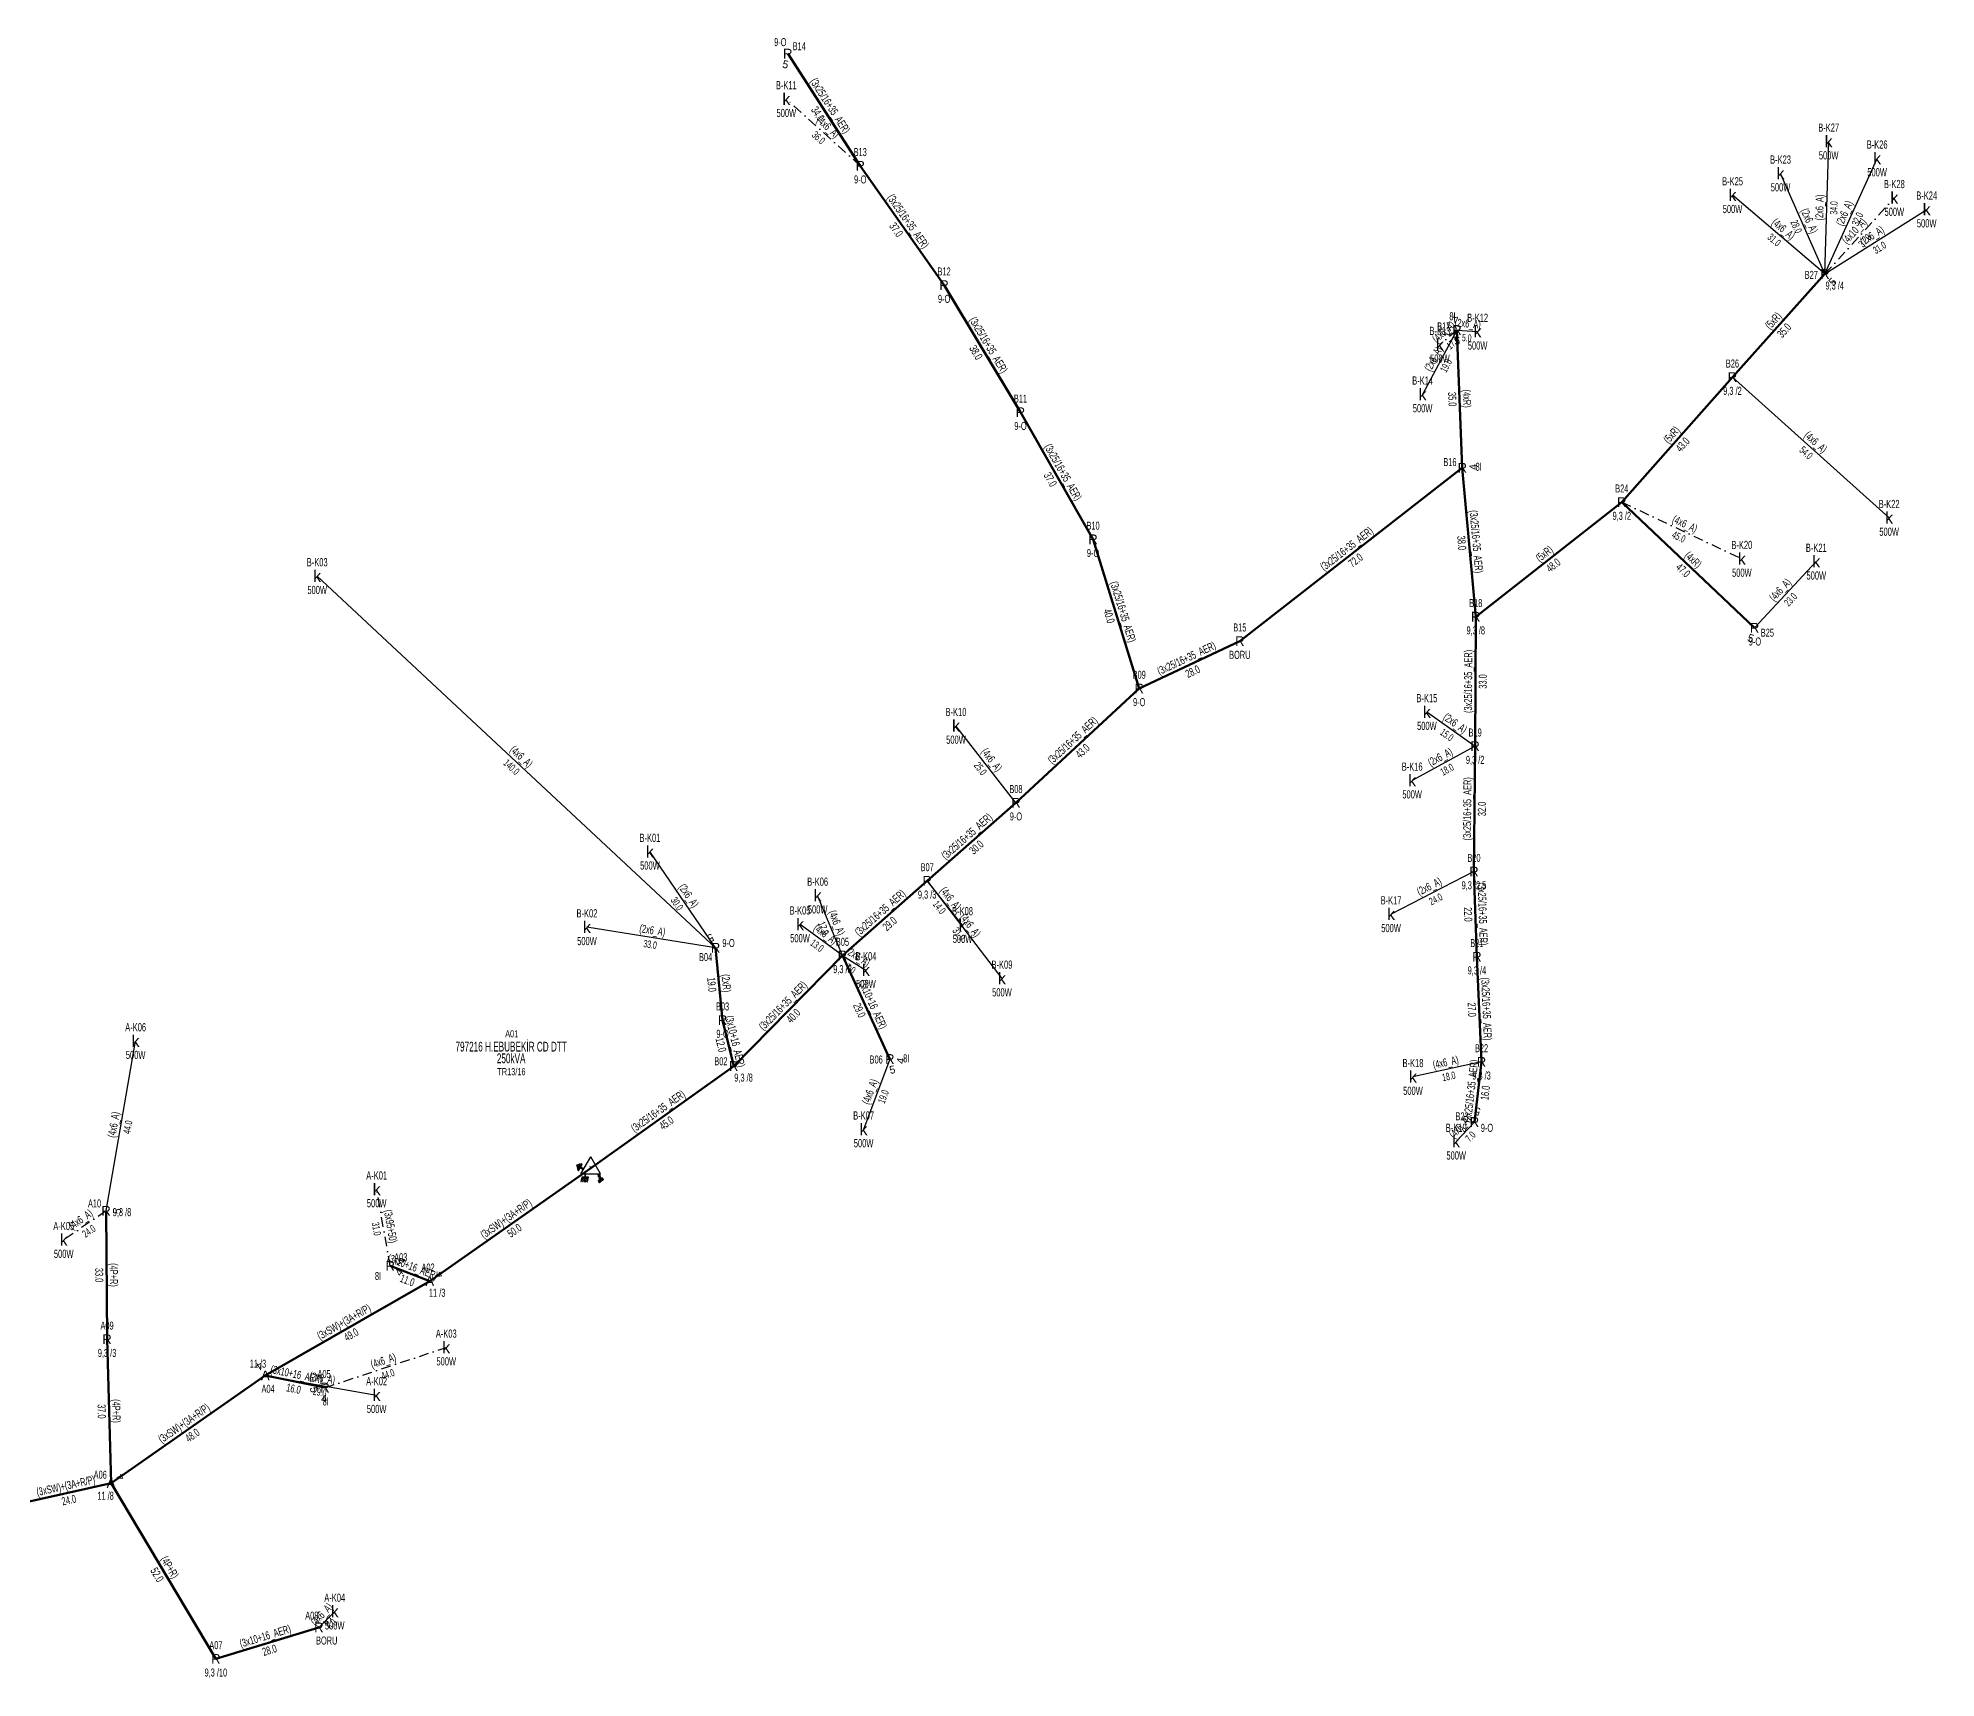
# Model space of a CAD drawing. Header units: millimetres. Extents: x 563565 to 566167, y 4094172 to 4096697.
# Drawn here: x 565681 to 566167.3, y 4095498.7 to 4095918.6 of the extents above; entities that cross this region are included whole.
import ezdxf
from ezdxf.enums import TextEntityAlignment as Align

# ---------------------------------------------------------------- set-up
doc = ezdxf.new("R2010")
doc.units = ezdxf.units.MM
doc.linetypes.add('DASHDOT', pattern=[5, 2.5, -1.25, 0, -1.25])
for name, color, linetype, lineweight in [('DIREK_AG_MEVCUT', 120, 'Continuous', 25), ('DIREK_OG_MEVCUT', 16, 'Continuous', 25), ('HAT_ABONE_HAVAI_MEVCUT', 56, 'Continuous', 30), ('HAT_ABONE_YERALTI_MEVCUT', 56, 'DASHDOT', 30), ('HAT_AG_HAVAI_MEVCUT', 126, 'Continuous', 50), ('HAT_AG_YERALTI_MEVCUT', 126, 'DASHDOT', 50), ('HAT_OG_HAVAI_MEVCUT', 48, 'Continuous', 70), ('KOFRE_ABONE_MEVCUT', 6, 'Continuous', 25), ('TRAFO_MEVCUT', 5, 'Continuous', 30), ('TRAFO_TADILAT_BYSK', 5, 'Continuous', 30)]:
    doc.layers.add(name, color=color, linetype=linetype, lineweight=lineweight)
doc.styles.add('Direk', font='B_CAD')
doc.styles.get("Standard").update_dxf_attribs({"font": 'Arial'})

# ---------------------------------------------------------------- blocks, each defined once
blk = doc.blocks.new('MEV_DIREK')
h = blk.add_hatch(color=32)
h.paths.add_polyline_path([(-2.14, 0.97), (-2.35, 1.09), (-3.31, -0.55), (-3.09, -0.67), (-2.67, 0.06), (-1.89, -0.39), (-1.79, -0.22), (-2.56, 0.23)])
h.paths.add_polyline_path([(-3.46, -0.17), (-3.33, -0.25), (-2.61, 0.99), (-2.74, 1.06)])
h.paths.add_polyline_path([(-3.54, 0.29), (-3.41, 0.22), (-3.05, 0.82), (-3.18, 0.9)])
h.paths.add_polyline_path([(-3.58, 0.81), (-3.66, 0.68), (-3.53, 0.61), (-3.45, 0.74)])
h.paths.add_polyline_path([(-1.51, -2.34), (-2.26, -2.33), (-2.52, -3.47), (-2.42, -3.47), (-2.21, -2.53), (-1.91, -2.54), (-2.12, -3.47), (-2.02, -3.47), (-1.81, -2.54), (-1.51, -2.54), (-1.72, -3.47), (-1.62, -3.48), (-1.41, -2.54), (-1.11, -2.54), (-1.32, -3.48), (-1.22, -3.48), (-1.01, -2.54), (-0.71, -2.55), (-0.92, -3.48), (-0.82, -3.48), (-0.56, -2.35), (-1.31, -2.34), (-1.31, -1.44), (-1.51, -1.44)])
at = {"layer": 'TRAFO_MEVCUT'}
for points in [[(2.35, -1.57), (2.12, -1.92), (2.08, -1.44), (1.94, -1.44), (2.01, -2.32), (2.25, -1.96), (2.31, -2.67), (2.1, -2.67), (2.39, -2.87), (2.4, -2.86), (2.64, -2.49), (2.45, -2.63)], [(2.35, -1.57), (2.12, -1.92), (2.08, -1.44), (1.94, -1.44), (2.01, -2.32), (2.25, -1.96), (2.31, -2.67), (2.1, -2.67), (2.39, -2.87), (1.98, -3.19), (2.2, -3.79), (2.26, -3.74), (2.08, -3.26), (2.26, -3.13), (2.44, -3.6), (2.49, -3.56), (2.32, -3.08), (2.49, -2.94), (2.67, -3.42), (2.73, -3.38), (2.55, -2.9), (2.73, -2.76), (2.91, -3.24), (2.97, -3.2), (2.79, -2.72), (2.97, -2.58), (3.15, -3.06), (3.21, -3.01), (2.98, -2.42), (2.4, -2.86), (2.64, -2.49), (2.45, -2.63)], [(2.97, -2.58), (3.15, -3.06), (3.21, -3.01), (2.98, -2.42), (2.4, -2.86), (2.64, -2.49), (2.45, -2.63), (2.35, -1.57), (2.12, -1.92), (2.08, -1.44), (1.94, -1.44), (2.01, -2.32), (2.25, -1.96), (2.31, -2.67), (2.1, -2.67), (2.39, -2.87), (1.98, -3.19), (2.2, -3.79), (2.26, -3.74), (2.08, -3.26), (2.26, -3.13), (2.44, -3.6), (2.49, -3.56), (2.32, -3.08), (2.49, -2.94), (2.67, -3.42), (2.73, -3.38), (2.55, -2.9), (2.73, -2.76), (2.91, -3.24), (2.97, -3.2), (2.79, -2.72)]]:
    blk.add_hatch(color=32, dxfattribs=at).paths.add_polyline_path(points)
at = {"layer": 'TRAFO_MEVCUT', "linetype": 'Continuous'}
for p, q in [((-2.5, -1.44), (0, 2.89)), ((2.5, -1.44), (0, 2.89)), ((-2.5, -1.44), (2.5, -1.44))]:
    blk.add_line(p, q, dxfattribs=at)
at = {"layer": 'TRAFO_MEVCUT', "color": 32, "flags": 128}
blk.add_lwpolyline([(1.94, -1.44), (2.08, -1.44), (2.12, -1.92), (2.35, -1.57), (2.45, -2.63), (2.64, -2.49), (2.4, -2.86), (2.98, -2.42), (3.21, -3.01), (3.15, -3.06), (2.97, -2.58), (2.79, -2.72), (2.97, -3.2), (2.91, -3.24), (2.73, -2.76), (2.55, -2.9), (2.73, -3.38), (2.67, -3.42), (2.49, -2.94), (2.32, -3.08), (2.49, -3.56), (2.44, -3.6), (2.26, -3.13), (2.08, -3.26), (2.26, -3.74), (2.2, -3.79), (1.98, -3.19), (2.39, -2.87), (2.1, -2.67), (2.31, -2.67), (2.25, -1.96), (2.01, -2.32), (1.94, -1.44)], dxfattribs=at)
at = {"layer": 'TRAFO_TADILAT_BYSK', "color": 32, "flags": 128}
for points in [[(-3.53, 0.61), (-3.45, 0.74), (-3.58, 0.81), (-3.66, 0.68), (-3.53, 0.61)], [(-3.41, 0.22), (-3.05, 0.82), (-3.18, 0.9), (-3.54, 0.29), (-3.41, 0.22)], [(-3.33, -0.25), (-2.61, 0.99), (-2.74, 1.06), (-3.46, -0.17), (-3.33, -0.25)], [(-1.79, -0.22), (-2.56, 0.23), (-2.14, 0.97), (-2.35, 1.09), (-3.31, -0.55), (-3.09, -0.67), (-2.67, 0.06), (-1.89, -0.39), (-1.79, -0.22)], [(-1.31, -1.44), (-1.51, -1.44), (-1.51, -2.34), (-2.26, -2.33), (-2.52, -3.47), (-2.42, -3.47), (-2.21, -2.53), (-1.91, -2.54), (-2.12, -3.47), (-2.02, -3.47), (-1.81, -2.54), (-1.51, -2.54), (-1.72, -3.47), (-1.62, -3.48), (-1.41, -2.54), (-1.11, -2.54), (-1.32, -3.48), (-1.22, -3.48), (-1.01, -2.54), (-0.71, -2.55), (-0.92, -3.48), (-0.82, -3.48), (-0.56, -2.35), (-1.31, -2.34), (-1.31, -1.44)]]:
    blk.add_lwpolyline(points, dxfattribs=at)

msp = doc.modelspace()

# ---------------------------------------------------------------- linework, layer by layer
at = {"layer": 'HAT_ABONE_HAVAI_MEVCUT'}
for p, q in [((566138.81, 4095858.2), (566139.77, 4095892.12)), ((566138.81, 4095858.2), (566152.18, 4095887.79)), ((566138.81, 4095858.2), (566127.44, 4095883.94)), ((566138.81, 4095858.2), (566115.14, 4095878.38)), ((566138.81, 4095858.2), (566164.88, 4095874.72)), ((566044.55, 4095843.84), (566035.75, 4095827.36)), ((566044.55, 4095843.84), (566049.84, 4095843.43)), ((566155.26, 4095795.75), (566115.12, 4095831.77)), ((565854.62, 4095685.68), (565752.57, 4095780.84)), ((566120.78, 4095767.59), (566136.6, 4095784.54)), ((565931.57, 4095722.81), (565916.21, 4095742.5)), ((566036.84, 4095746.04), (566049.2, 4095737.29)), ((566049.2, 4095737.29), (566033.07, 4095728.5)), ((565854.62, 4095685.68), (565837.81, 4095710.28)), ((565917.89, 4095691.49), (565908.83, 4095702.8)), ((565908.83, 4095702.8), (565927.99, 4095677.81)), ((566048.9, 4095705.18), (566027.67, 4095694.27)), ((565887.13, 4095683.7), (565880.77, 4095699.04)), ((565854.62, 4095685.68), (565821.68, 4095690.94)), ((565887.13, 4095683.7), (565876.26, 4095691.67)), ((565887.13, 4095683.7), (565893.15, 4095679.95)), ((565698.48, 4095618.32), (565706.06, 4095661.78)), ((565899.26, 4095657.19), (565892.55, 4095639.18)), ((566050.84, 4095656.45), (566033.28, 4095652.61)), ((566049.03, 4095641.05), (566044.35, 4095636.04)), ((565739.28, 4095576.18), (565767.8, 4095571.14)), ((565752.99, 4095511.67), (565757.06, 4095515.72))]:
    msp.add_line(p, q, dxfattribs=at)
at = {"layer": 'HAT_ABONE_YERALTI_MEVCUT', "flags": 128}
for points in [[(565891.69, 4095885.91), (565872.75, 4095902.97)], [(566138.81, 4095858.2), (566156.59, 4095877.67)], [(566044.55, 4095843.84), (566040.18, 4095840.07)], [(566086.77, 4095799.77), (566117.53, 4095785.26)], [(565771.27, 4095604.21), (565767.81, 4095623.82)], [(565698.48, 4095618.32), (565687.64, 4095610.87)], [(565754.54, 4095573.05), (565785.63, 4095583.33)]]:
    msp.add_lwpolyline(points, dxfattribs=at)
at = {"layer": 'HAT_AG_HAVAI_MEVCUT'}
for p, q in [((565891.69, 4095885.91), (565873.12, 4095914.61)), ((565913.17, 4095855.33), (565891.69, 4095885.91)), ((565932.73, 4095822.79), (565913.17, 4095855.33)), ((566138.81, 4095858.2), (566115.12, 4095831.77)), ((566045.92, 4095808.56), (566044.55, 4095843.84)), ((566115.12, 4095831.77), (566086.77, 4095799.77)), ((565951.32, 4095790.25), (565932.73, 4095822.79)), ((565988.93, 4095764.18), (566045.92, 4095808.56)), ((566045.92, 4095808.56), (566049.36, 4095770.44)), ((566086.77, 4095799.77), (566049.36, 4095770.44)), ((566086.77, 4095799.77), (566120.78, 4095767.59)), ((565963.15, 4095752.07), (565951.32, 4095790.25)), ((566049.36, 4095770.44), (566049.2, 4095737.29)), ((565963.15, 4095752.07), (565988.93, 4095764.18)), ((565931.57, 4095722.81), (565963.15, 4095752.07)), ((566049.2, 4095737.29), (566048.9, 4095705.18)), ((565908.83, 4095702.8), (565931.57, 4095722.81)), ((565887.13, 4095683.7), (565908.83, 4095702.8)), ((566048.9, 4095705.18), (566049.65, 4095683.38)), ((565856.41, 4095667.15), (565854.62, 4095685.68)), ((565859.26, 4095655.39), (565887.13, 4095683.7)), ((565887.13, 4095683.7), (565899.26, 4095657.19)), ((566049.65, 4095683.38), (566050.84, 4095656.45)), ((565859.26, 4095655.39), (565856.41, 4095667.15)), ((565859.26, 4095655.39), (565822.63, 4095629.26)), ((566050.84, 4095656.45), (566049.03, 4095641.05)), ((565698.74, 4095585.43), (565698.48, 4095618.32)), ((565781.4, 4095600.33), (565771.27, 4095604.21)), ((565699.75, 4095548.6), (565698.74, 4095585.43)), ((565739.28, 4095576.18), (565754.54, 4095573.05)), ((565726.61, 4095503.6), (565699.75, 4095548.6)), ((565726.61, 4095503.6), (565752.99, 4095511.67))]:
    msp.add_line(p, q, dxfattribs=at)
at = {"layer": 'HAT_AG_YERALTI_MEVCUT', "flags": 128}
msp.add_lwpolyline([(565822.56, 4095629.53), (565822.56, 4095629.63)], dxfattribs=at)
at = {"layer": 'HAT_OG_HAVAI_MEVCUT'}
for p, q in [((565822.63, 4095629.26), (565781.4, 4095600.33)), ((565781.4, 4095600.33), (565739.28, 4095576.18)), ((565739.28, 4095576.18), (565699.75, 4095548.6)), ((565699.75, 4095548.6), (565676.171168, 4095543.287136))]:
    msp.add_line(p, q, dxfattribs=at)

# ---------------------------------------------------------------- block references
at = {"layer": 'TRAFO_MEVCUT', "linetype": 'ByBlock'}
msp.add_blockref('MEV_DIREK', (565822.63, 4095629.26), dxfattribs=at)

# ---------------------------------------------------------------- texts
at = {"layer": 'DIREK_AG_MEVCUT', "linetype": 'ByBlock', "width": 0.53}
for s, p in [('9-O', (565871.208646, 4095917.564004)), ('B14', (565876.058523, 4095916.511337)), ('B13', (565891.69, 4095889.41)), ('9-O', (565891.69, 4095882.41)), ('B12', (565913.17, 4095858.83)), ('B27', (566135.317857, 4095857.965612)), ('9,3 /4', (566141.320466, 4095855.234031)), ('9-O', (565913.17, 4095851.83)), ('B17', (566041.177615, 4095844.776494)), ('8I', (566043.390135, 4095847.372683)), ('B26', (566115.12, 4095835.27)), ('9,3 /2', (566115.12, 4095828.27)), ('B11', (565932.73, 4095826.29)), ('9-O', (565932.73, 4095819.29)), ('B16', (566042.74621, 4095810.035485)), ('8I', (566050.109391, 4095808.830192)), ('B24', (566086.77, 4095803.27)), ('9,3 /2', (566086.77, 4095796.27)), ('B10', (565951.32, 4095793.75)), ('9-O', (565951.32, 4095786.75)), ('B18', (566049.36, 4095773.94)), ('B15', (565988.93, 4095767.68)), ('9,3 /8', (566049.36, 4095766.94)), ('B25', (566124.055716, 4095766.357246)), ('BORU', (565988.93, 4095760.68)), ('9-O', (566120.888707, 4095764.090634)), ('B09', (565963.15, 4095755.57)), ('9-O', (565963.15, 4095748.57)), ('B19', (566049.2, 4095740.79)), ('9,3 /2', (566049.2, 4095733.79)), ('B08', (565931.57, 4095726.31)), ('9-O', (565931.57, 4095719.31)), ('B20', (566048.9, 4095708.68)), ('B07', (565908.83, 4095706.3)), ('9,3 /2,5', (566048.9, 4095701.68)), ('9,3 /3', (565908.83, 4095699.3)), ('B05', (565887.13, 4095687.2)), ('B04', (565852.069551, 4095683.283083)), ('9-O', (565857.940343, 4095686.884037)), ('B21', (566049.65, 4095686.88)), ('9,3 /8', (565887.13, 4095680.2)), ('9,3 /4', (566049.65, 4095679.88)), ('B03', (565856.41, 4095670.65)), ('9-O', (565856.41, 4095663.65)), ('B22', (566050.84, 4095659.95)), ('B02', (565855.980313, 4095656.61215)), ('B06', (565895.762298, 4095657.063177)), ('8I', (565903.456328, 4095657.342155)), ('9,3 /3', (566050.84, 4095652.95)), ('9,3 /8', (565861.784935, 4095652.431113)), ('B23', (566045.85474, 4095642.522319)), ('9-O', (566052.233196, 4095639.564727)), ('A10', (565695.534614, 4095620.210689)), ('9,3 /8', (565702.564519, 4095617.982731)), ('A03', (565773.969745, 4095606.437415)), ('8I', (565768.154033, 4095601.639182)), ('A09', (565698.74, 4095588.93)), ('9,3 /3', (565698.74, 4095581.93)), ('A05', (565754.335313, 4095576.54401)), ('8I', (565754.74708, 4095569.51515)), ('A08', (565751.190812, 4095514.672153)), ('BORU', (565755.011784, 4095508.296421)), ('A07', (565726.61, 4095507.1)), ('9,3 /10', (565726.61, 4095500.1))]:
    msp.add_text(s, height=2.05, dxfattribs=at).set_placement(p, align=Align.MIDDLE_CENTER)
at = {"layer": 'DIREK_AG_MEVCUT', "color": 32, "style": 'Direk'}
for s, rotation, p in [('5', 347.904416, (565872.533279, 4095911.872162)), ('5', 404.187273, (566140.761616, 4095856.192217)), ('4', 546.872213, (566044.214965, 4095846.619883)), ('5', 361.220191, (566044.609625, 4095841.040635)), ('4', 454.423313, (566048.71166, 4095808.775949)), ('5', 339.181504, (566119.784856, 4095764.972809)), ('5', 207.138989, (565853.342778, 4095688.171727)), ('5', 13.331836, (565899.905653, 4095654.465457)), ('4', 440.82133, (565902.024148, 4095656.743362)), ('5', 524.210105, (566049.79191, 4095643.744345)), ('5', 447.866287, (565701.278059, 4095618.215751)), ('5', 114.765267, (565773.812488, 4095605.382925)), ('4', 414.283173, (565773.543354, 4095602.575417)), ('5', 280.824654, (565751.789822, 4095572.524149)), ('4', 355.880718, (565754.338867, 4095570.257233)), ('5', 487.896555, (565755.199539, 4095513.389866))]:
    msp.add_text(s, height=2, rotation=rotation, dxfattribs=at).set_placement(p, align=Align.MIDDLE_CENTER)
at = {"layer": 'DIREK_AG_MEVCUT', "linetype": 'ByBlock', "style": 'Direk'}
for p in [(565873.12, 4095914.61), (565891.69, 4095885.91), (566138.81, 4095858.2), (565913.17, 4095855.33), (566044.55, 4095843.84), (566115.12, 4095831.77), (565932.73, 4095822.79), (566045.92, 4095808.56), (566086.77, 4095799.77), (565951.32, 4095790.25), (566049.36, 4095770.44), (566120.78, 4095767.59), (565988.93, 4095764.18), (565963.15, 4095752.07), (566049.2, 4095737.29), (565931.57, 4095722.81), (565908.83, 4095702.8), (566048.9, 4095705.18), (565854.62, 4095685.68), (565887.13, 4095683.7), (566049.65, 4095683.38), (565856.41, 4095667.15), (565859.26, 4095655.39), (565899.26, 4095657.19), (566050.84, 4095656.45), (566049.03, 4095641.05), (565698.48, 4095618.32), (565771.27, 4095604.21), (565698.74, 4095585.43), (565754.54, 4095573.05), (565752.99, 4095511.67), (565726.61, 4095503.6)]:
    msp.add_text('R', height=2.5, dxfattribs=at).set_placement(p, align=Align.MIDDLE_CENTER)
at = {"layer": 'DIREK_OG_MEVCUT', "linetype": 'ByBlock', "width": 0.53}
for s, p in [('A02', (565780.970473, 4095603.803544)), ('11 /3', (565783.303661, 4095597.335202)), ('11 /3', (565737.380392, 4095579.17725)), ('A04', (565739.987128, 4095572.752177)), ('A06', (565696.986914, 4095550.748338)), ('11 /8', (565698.354975, 4095545.350605))]:
    msp.add_text(s, height=2.05, dxfattribs=at).set_placement(p, align=Align.MIDDLE_CENTER)
at = {"layer": 'DIREK_OG_MEVCUT', "linetype": 'ByBlock', "style": 'Direk'}
for p in [(565781.4, 4095600.33), (565739.28, 4095576.18), (565699.75, 4095548.6)]:
    msp.add_text('A', height=2.5, dxfattribs=at).set_placement(p, align=Align.MIDDLE_CENTER)
at = {"layer": 'DIREK_OG_MEVCUT', "color": 32, "style": 'Direk'}
for rotation, p in [(483.749322, (565783.728133, 4095601.885569)), (211.097087, (565737.833829, 4095578.577621)), (482.867956, (565702.101786, 4095550.119573))]:
    msp.add_text('4', height=2, rotation=rotation, dxfattribs=at).set_placement(p, align=Align.MIDDLE_CENTER)
at = {"layer": 'HAT_ABONE_HAVAI_MEVCUT', "lineweight": 30, "width": 0.53}
for s, rotation, p in [('(2x6_A)', 88.378854, (566138.44034, 4095875.184047, 283069.885)), ('(2x6_A)', 293.832243, (566133.902523, 4095871.413451, 283063.72)), ('(2x6_A)', 65.684557, (566144.720402, 4095873.344996, 283076.09)), ('(4x6_A)', 319.550551, (566127.52646, 4095868.936832, 283057.57)), ('(2x6_A)', 32.361559, (566151.390029, 4095867.177984, 283082.44)), ('(2x6_A)', 355.568166, (566047.260682, 4095844.482458, 283024.92)), ('(2x6_A)', 421.898649, (566039.400202, 4095836.000378, 283017.875)), ('(4x6_A)', 318.096491, (566135.757696, 4095814.39263, 283057.56)), ('(4x6_A)', 46.974934, (566128.068603, 4095776.644971, 283068.3)), ('(2x6_A)', 324.704224, (566043.511128, 4095742.358753, 283024.6)), ('(4x6_A)', 317.00095, (565804.174688, 4095733.88166, 282876.285)), ('(4x6_A)', 307.957487, (565924.560197, 4095733.177815, 282958.105)), ('(2x6_A)', 388.588056, (566040.728268, 4095733.64137, 283016.535)), ('(2x6_A)', 387.198424, (566037.896488, 4095700.481015, 283013.835)), ('(2x6_A)', 304.346097, (565846.916798, 4095698.459562, 282918.905)), ('(4x6_A)', 308.696857, (565914.023395, 4095697.67642, 282954.415)), ('(4x6_A)', 292.519011, (565884.73519, 4095691.695541, 282940.385)), ('(4x6_A)', 307.477624, (565919.084552, 4095690.822184, 282963.995)), ('(2x6_A)', 350.927362, (565838.284034, 4095689.149366, 282910.84)), ('(4x6_A)', 323.750733, (565882.197604, 4095688.370484, 282938.13)), ('(2x6_A)', 328.080248, (565890.589421, 4095682.546471, 282946.575)), ('(4x6_A)', 372.335195, (566041.878414, 4095655.360377, 283016.64)), ('(4x6_A)', 429.566076, (565895.108486, 4095648.481758, 282946.275)), ('(4x6_A)', 80.106377, (565701.432641, 4095640.196047, 282853.03)), ('(4x6_A)', 406.950496, (566046.06885, 4095639.125236, 283022.175)), ('(2x6_A)', 349.978268, (565753.687918, 4095574.497031, 282883.9)), ('(4x6_A)', 44.858878, (565754.425441, 4095514.297519, 282878.53))]:
    msp.add_text(s, height=2.05, rotation=rotation, dxfattribs=at).set_placement(p, align=Align.CENTER)
for s, rotation, p in [('34.0', 88.378854, (566140.13966, 4095875.135953, 283069.885)), ('32.0', 65.684557, (566146.269598, 4095872.645004, 283076.09)), ('31.0', 319.550551, (566126.42354, 4095867.643168, 283057.57)), ('28.0', 293.832243, (566132.347477, 4095870.726549, 283063.72)), ('31.0', 32.361559, (566152.299971, 4095865.742016, 283082.44)), ('5.0', 355.568166, (566047.129318, 4095842.787542, 283024.92)), ('19.0', 421.898649, (566040.899798, 4095835.199622, 283017.875)), ('54.0', 318.096491, (566134.622304, 4095813.12737, 283057.56)), ('23.0', 46.974934, (566129.311397, 4095775.485029, 283068.3)), ('15.0', 324.704224, (566042.528872, 4095740.971247, 283024.6)), ('140.0', 317.00095, (565803.015312, 4095732.63834, 282876.285)), ('25.0', 307.957487, (565923.219803, 4095732.132185, 282958.105)), ('18.0', 388.588056, (566041.541732, 4095732.14863, 283016.535)), ('30.0', 304.346097, (565845.513202, 4095697.500438, 282918.905)), ('24.0', 387.198424, (566038.673512, 4095698.968985, 283013.835)), ('14.0', 308.696857, (565912.696605, 4095696.61358, 282954.415)), ('17.0', 292.519011, (565883.16481, 4095691.044459, 282940.385)), ('31.0', 307.477624, (565917.735448, 4095689.787816, 282963.995)), ('33.0', 350.927362, (565838.015966, 4095687.470634, 282910.84)), ('13.0', 323.750733, (565881.192396, 4095686.999516, 282938.13)), ('7.0', 328.080248, (565889.690579, 4095681.103529, 282946.575)), ('18.0', 372.335195, (566042.241586, 4095653.699623, 283016.64)), ('19.0', 429.566076, (565896.701514, 4095647.888242, 282946.275)), ('44.0', 80.106377, (565703.107359, 4095639.903953, 282853.03)), ('7.0', 406.950496, (566047.31115, 4095637.964764, 283022.175)), ('29.0', 349.978268, (565753.392082, 4095572.822969, 282883.9)), ('6.0', 44.858878, (565755.624559, 4095513.092481, 282878.53))]:
    msp.add_text(s, height=1.9, rotation=rotation, dxfattribs=at).set_placement(p, align=Align.TOP_CENTER)
at = {"layer": 'HAT_ABONE_YERALTI_MEVCUT', "lineweight": 30, "width": 0.53}
for s, rotation, p in [('(4x6_A)', 317.989397, (565882.788878, 4095895.071568)), ('(4x10_A)', 47.597678, (566147.072336, 4095868.508182)), ('(4x6_A)', 400.784348, (566041.809768, 4095842.598598)), ('(4x6_A)', 334.745974, (566102.512637, 4095793.283761)), ('(4x6_A)', 394.499549, (565692.57856, 4095615.295511)), ('(3x95+50)', 280.006313, (565770.37707, 4095614.162693)), ('(4x6_A)', 18.29662, (565769.818154, 4095578.997027))]:
    msp.add_text(s, height=2.05, rotation=rotation, dxfattribs=at).set_placement(p, align=Align.CENTER)
for s, rotation, p in [('36.0', 317.989397, (565881.651122, 4095893.808432)), ('37.0', 47.597678, (566148.327664, 4095867.361818)), ('17.0', 400.784348, (566042.920232, 4095841.311402)), ('45.0', 334.745974, (566101.787363, 4095791.746239)), ('24.0', 394.499549, (565693.54144, 4095613.894489)), ('31.0', 280.006313, (565768.70293, 4095613.867307)), ('44.0', 18.29662, (565770.351846, 4095577.382973))]:
    msp.add_text(s, height=1.9, rotation=rotation, dxfattribs=at).set_placement(p, align=Align.TOP_CENTER)
at = {"layer": 'HAT_AG_HAVAI_MEVCUT', "lineweight": 30, "width": 0.53}
for s, rotation, p in [('(3x25/16+35_AER)', 302.904415, (565883.118641, 4095900.721753, 282936.56)), ('(3x25/16+35_AER)', 305.084967, (565903.125555, 4095871.108572, 282945.845)), ('(3x25/16+35_AER)', 301.010343, (565923.678513, 4095839.497914, 282956.585)), ('(5xR)', 408.129176, (566126.332046, 4095845.552335, 283057.56)), ('(4xR)', 272.223804, (566046.08436, 4095826.232983, 283022.275)), ('(5xR)', 408.461063, (566100.308771, 4095816.33366, 283043.385)), ('(3x25/16+35_AER)', 299.739192, (565942.763049, 4095806.941645, 282966.365)), ('(3x25/16+35_AER)', 275.156481, (566048.48656, 4095789.576395, 283024.68)), ('(3x25/16+35_AER)', 37.909073, (566016.902751, 4095787.040639, 283022.96)), ('(5xR)', 398.096977, (566067.540555, 4095785.773922, 283024.68)), ('(4xR)', 316.583692, (566104.3592, 4095784.297422, 283060.39)), ('(3x25/16+35_AER)', 287.215495, (565958.046919, 4095771.411571, 282975.66)), ('(3x25/16+35_AER)', 25.161509, (565975.678604, 4095758.894346, 282994.465)), ('(3x25/16+35_AER)', 449.723461, (566048.43001, 4095753.869103, 283024.6)), ('(3x25/16+35_AER)', 42.816209, (565946.782298, 4095738.063507, 282981.575)), ('(3x25/16+35_AER)', 449.464708, (566048.200037, 4095721.242941, 283024.45)), ('(3x25/16+35_AER)', 41.346073, (565919.638485, 4095713.443123, 282965.785)), ('(3x25/16+35_AER)', 41.353729, (565897.4184, 4095693.888048, 282954.415)), ('(3x25/16+35_AER)', 271.970408, (566050.124497, 4095694.309226, 283024.825)), ('(2xR)', 275.517658, (565856.361062, 4095676.49673, 282927.31)), ('(3x25/16+35_AER)', 45.44873, (565872.58927, 4095670.141315, 282943.565)), ('(3x10+16_AER)', 294.587088, (565893.96793, 4095670.798665, 282949.63)), ('(3x25/16+35_AER)', 272.530176, (566051.094171, 4095669.952524, 283025.42)), ('(3x10+16_AER)', 283.622811, (565858.661087, 4095661.4702, 282928.205)), ('(3x25/16+35_AER)', 443.296639, (566049.090811, 4095648.84922, 283024.515)), ('(3x25/16+35_AER)', 395.502151, (565840.451377, 4095643.01698)), ('(3x10+16_AER)', 339.042124, (565776.639029, 4095603.063767, 282885.635)), ('(4P+R)', 270.452922, (565699.459973, 4095601.881719, 282849.24)), ('(3x10+16_AER)', 348.408748, (565747.080789, 4095575.447665, 282877.27)), ('(4P+R)', 271.570845, (565700.094681, 4095567.038301, 282849.37)), ('(4P+R)', 300.832508, (565713.909869, 4095526.535651, 282849.875)), ('(3x10+16_AER)', 17.009583, (565739.551348, 4095508.447817, 282876.495))]:
    msp.add_text(s, height=2.05, rotation=rotation, dxfattribs=at).set_placement(p, align=Align.CENTER)
for s, rotation, p in [('34.0', 302.904415, (565881.691359, 4095899.798247, 282936.56)), ('37.0', 305.084967, (565901.734445, 4095870.131428, 282945.845)), ('35.0', 408.129176, (566127.597954, 4095844.417665, 283057.56)), ('38.0', 301.010343, (565922.221487, 4095838.622086, 282956.585)), ('35.0', 272.223804, (566044.38564, 4095826.167017, 283022.275)), ('43.0', 408.461063, (566101.581229, 4095815.20634, 283043.385)), ('37.0', 299.739192, (565941.286951, 4095806.098355, 282966.365)), ('38.0', 275.156481, (566046.79344, 4095789.423605, 283024.68)), ('72.0', 37.909073, (566017.947249, 4095785.699361, 283022.96)), ('48.0', 398.096977, (566068.589445, 4095784.436078, 283024.68)), ('47.0', 316.583692, (566103.1908, 4095783.062578, 283060.39)), ('40.0', 287.215495, (565956.423081, 4095770.908429, 282975.66)), ('28.0', 25.161509, (565976.401396, 4095757.355654, 282994.465)), ('33.0', 449.723461, (566050.12999, 4095753.860897, 283024.6)), ('43.0', 42.816209, (565947.937702, 4095736.816493, 282981.575)), ('32.0', 449.464708, (566049.899963, 4095721.227059, 283024.45)), ('30.0', 41.346073, (565920.761515, 4095712.166877, 282965.785)), ('29.0', 41.353729, (565898.5416, 4095692.611952, 282954.415)), ('22.0', 271.970408, (566048.425503, 4095694.250774, 283024.825)), ('19.0', 275.517658, (565854.668938, 4095676.33327, 282927.31)), ('40.0', 45.44873, (565873.80073, 4095668.948685, 282943.565)), ('29.0', 294.587088, (565892.42207, 4095670.091336, 282949.63)), ('27.0', 272.530176, (566049.395829, 4095669.877476, 283025.42)), ('12.0', 283.622811, (565857.008913, 4095661.0698, 282928.205)), ('16.0', 443.296639, (566050.779189, 4095648.65078, 283024.515)), ('45.0', 395.502151, (565841.438623, 4095641.63302)), ('33.0', 270.452922, (565697.760027, 4095601.868281, 282849.24)), ('11.0', 339.042124, (565776.030971, 4095601.476233, 282885.635)), ('16.0', 348.408748, (565746.739211, 4095573.782335, 282877.27)), ('37.0', 271.570845, (565698.395319, 4095566.991699, 282849.37)), ('52.0', 300.832508, (565712.450131, 4095525.664349, 282849.875)), ('28.0', 17.009583, (565740.048652, 4095506.822183, 282876.495))]:
    msp.add_text(s, height=2.05, rotation=rotation, dxfattribs=at).set_placement(p, align=Align.TOP_CENTER)
at = {"layer": 'HAT_OG_HAVAI_MEVCUT', "lineweight": 30, "width": 0.53}
for rotation, p in [(395.056323, (565801.526776, 4095615.4908, 282890.7)), (389.828313, (565759.917208, 4095588.992392, 282869.64)), (394.903402, (565719.028635, 4095563.0871, 282849.875)), (372.572095, (565688.354982, 4095546.929619, 282838.665))]:
    msp.add_text('(3xSW)+(3A+R/P)', height=2.05, rotation=rotation, dxfattribs=at).set_placement(p, align=Align.CENTER)
for s, rotation, p in [('50.0', 395.056323, (565802.503224, 4095614.0992, 282890.7)), ('49.0', 389.828313, (565760.762792, 4095587.517608, 282869.64)), ('48.0', 394.903402, (565720.001365, 4095561.6929, 282849.875)), ('24.0', 372.572095, (565688.725018, 4095545.270381, 282838.665))]:
    msp.add_text(s, height=2.05, rotation=rotation, dxfattribs=at).set_placement(p, align=Align.TOP_CENTER)
at = {"layer": 'KOFRE_ABONE_MEVCUT', "linetype": 'ByBlock', "width": 0.6}
for s, p in [('B-K11', (565872.75, 4095905.47)), ('B-K27', (566139.77, 4095894.62)), ('B-K26', (566152.18, 4095890.29)), ('B-K23', (566127.44, 4095886.44)), ('B-K25', (566115.14, 4095880.88)), ('B-K28', (566156.59, 4095880.17)), ('B-K24', (566164.88, 4095877.22)), ('B-K13', (566040.18, 4095842.57)), ('B-K12', (566049.84, 4095845.93)), ('B-K14', (566035.75, 4095829.86)), ('B-K22', (566155.26, 4095798.25)), ('B-K03', (565752.57, 4095783.34)), ('B-K20', (566117.53, 4095787.76)), ('B-K21', (566136.6, 4095787.04)), ('B-K10', (565916.21, 4095745)), ('B-K15', (566036.84, 4095748.54)), ('B-K16', (566033.07, 4095731)), ('B-K01', (565837.81, 4095712.78)), ('B-K06', (565880.77, 4095701.54)), ('B-K17', (566027.67, 4095696.77)), ('B-K02', (565821.68, 4095693.44)), ('B-K05', (565876.26, 4095694.17)), ('B-K08', (565917.89, 4095693.99)), ('B-K04', (565893.15, 4095682.45)), ('B-K09', (565927.99, 4095680.31)), ('A-K06', (565706.06, 4095664.28)), ('B-K18', (566033.28, 4095655.11)), ('B-K07', (565892.55, 4095641.68)), ('B-K19', (566044.35, 4095638.54)), ('A-K01', (565767.81, 4095626.32)), ('A-K05', (565687.64, 4095613.37)), ('A-K03', (565785.63, 4095585.83)), ('A-K02', (565767.8, 4095573.64)), ('A-K04', (565757.06, 4095518.22))]:
    msp.add_text(s, height=2.1, dxfattribs=at).set_placement(p, align=Align.CENTER)
at = {"layer": 'KOFRE_ABONE_MEVCUT', "linetype": 'ByBlock', "style": 'Direk'}
for p in [(565872.75, 4095902.97), (566139.77, 4095892.12), (566152.18, 4095887.79), (566127.44, 4095883.94), (566115.14, 4095878.38), (566156.59, 4095877.67), (566164.88, 4095874.72), (566049.84, 4095843.43), (566040.18, 4095840.07), (566035.75, 4095827.36), (566155.26, 4095795.75), (566117.53, 4095785.26), (566136.6, 4095784.54), (565752.57, 4095780.84), (566036.84, 4095746.04), (565916.21, 4095742.5), (566033.07, 4095728.5), (565837.81, 4095710.28), (565880.77, 4095699.04), (565876.26, 4095691.67), (565917.89, 4095691.49), (566027.67, 4095694.27), (565821.68, 4095690.94), (565893.15, 4095679.95), (565927.99, 4095677.81), (565706.06, 4095661.78), (566033.28, 4095652.61), (565892.55, 4095639.18), (566044.35, 4095636.04), (565767.81, 4095623.82), (565687.64, 4095610.87), (565785.63, 4095583.33), (565767.8, 4095571.14), (565757.06, 4095515.72)]:
    msp.add_text('k', height=3, dxfattribs=at).set_placement(p, align=Align.MIDDLE_CENTER)
at = {"layer": 'KOFRE_ABONE_MEVCUT', "linetype": 'ByBlock', "width": 0.6}
for p in [(565872.75, 4095900.47), (566139.77, 4095889.62), (566152.18, 4095885.29), (566127.44, 4095881.44), (566115.14, 4095875.88), (566156.59, 4095875.17), (566164.88, 4095872.22), (566049.84, 4095840.93), (566040.18, 4095837.57), (566035.75, 4095824.86), (566155.26, 4095793.25), (566117.53, 4095782.76), (566136.6, 4095782.04), (565752.57, 4095778.34), (566036.84, 4095743.54), (565916.21, 4095740), (566033.07, 4095726), (565837.81, 4095707.78), (565880.77, 4095696.54), (565821.68, 4095688.44), (565876.26, 4095689.17), (565917.89, 4095688.99), (566027.67, 4095691.77), (565893.15, 4095677.45), (565927.99, 4095675.31), (565706.06, 4095659.28), (566033.28, 4095650.11), (565892.55, 4095636.68), (566044.35, 4095633.54), (565767.81, 4095621.32), (565687.64, 4095608.37), (565785.63, 4095580.83), (565767.8, 4095568.64), (565757.06, 4095513.22)]:
    msp.add_text('500W', height=2.1, dxfattribs=at).set_placement(p, align=Align.TOP_CENTER)
at = {"layer": 'TRAFO_MEVCUT', "linetype": 'ByBlock', "width": 0.6}
for s, height, p in [('A01', 1.8, (565802.402676, 4095662.747688)), ('797216 H.EBUBEKİR CD DTT', 2.5, (565802.259209, 4095659.111407)), ('250kVA', 2.5, (565802.259209, 4095656.111407))]:
    msp.add_text(s, height=height, dxfattribs=at).set_placement(p, align=Align.CENTER)
msp.add_text('TR13/16', height=1.8, dxfattribs=at).set_placement((565802.322841, 4095654.846869), align=Align.TOP_CENTER)

doc.saveas('drawing.dxf')
